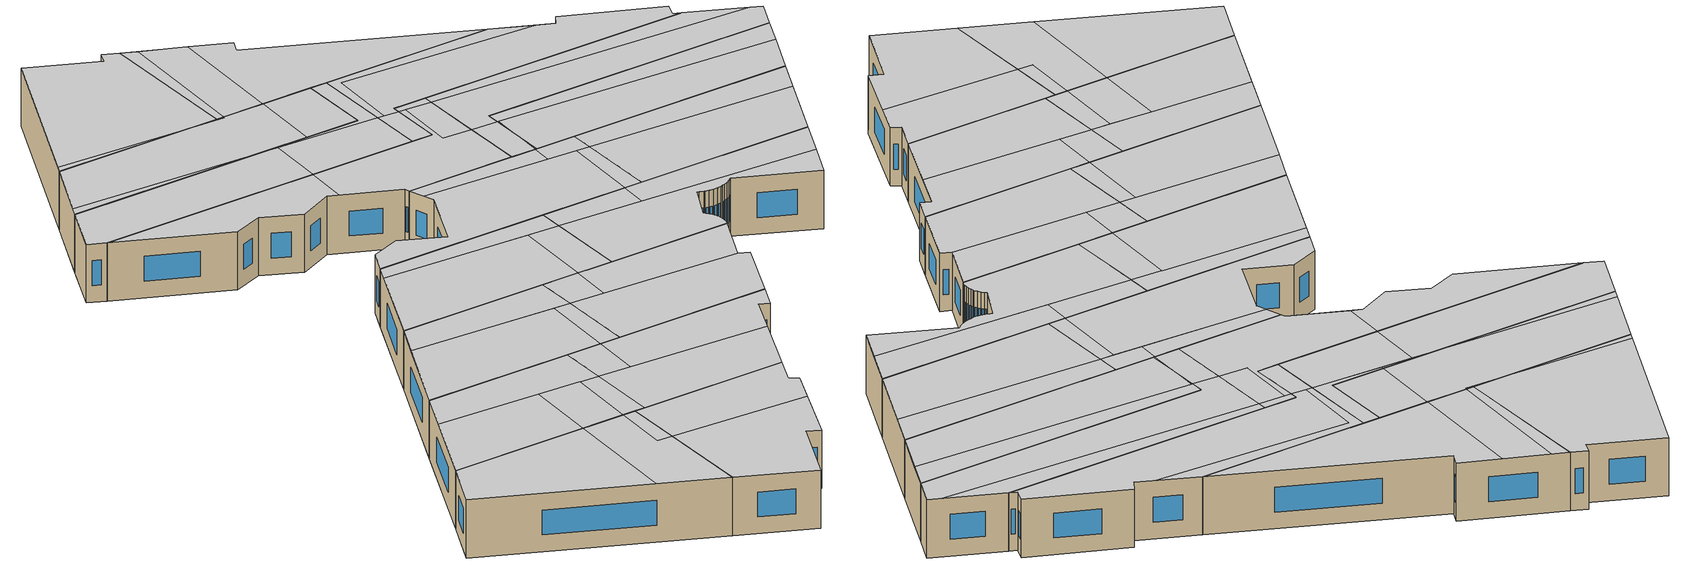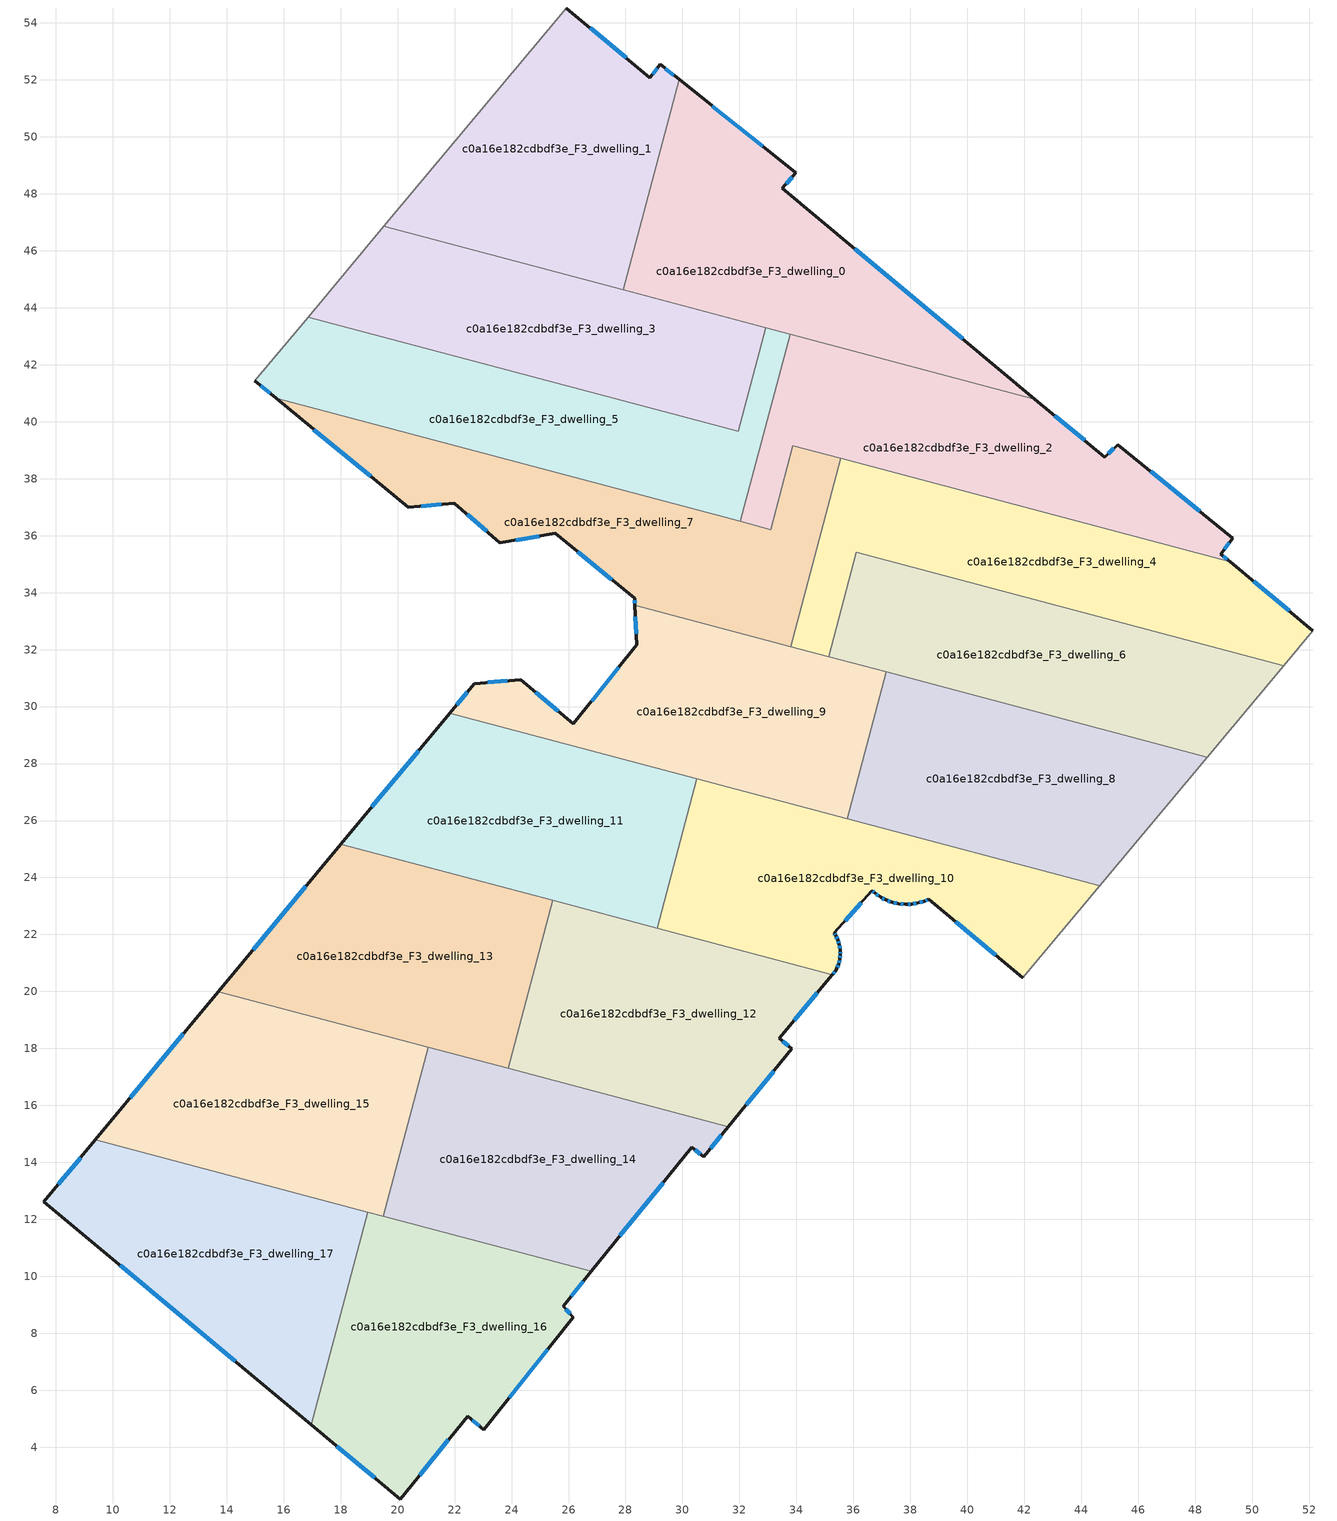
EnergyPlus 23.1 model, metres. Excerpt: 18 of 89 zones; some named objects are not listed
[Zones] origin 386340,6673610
c0a16e182cdbdf3e_F3_dwelling_0
 floor to c0a16e182cdbdf3e_F2_dwelling_0 (EU_floor_Construction): 33.98,48.74 33.51,48.2 42.38,40.8 27.92,44.63 29.88,52.02 z9
 wall outside (EU_wall_Construction): 42.38,40.8 33.51,48.2 33.98,48.74 29.88,52.02 z9:12
 wall to c0a16e182cdbdf3e_F3_dwelling_1 (EU_wall_Construction): 29.88,52.02 27.92,44.63 z9:12
 wall to c0a16e182cdbdf3e_F3_dwelling_2 (EU_wall_Construction): 33.78,43.08 42.38,40.8 z9:12
 wall to c0a16e182cdbdf3e_F3_dwelling_5 (EU_wall_Construction): 32.92,43.31 33.78,43.08 z9:12
 wall to c0a16e182cdbdf3e_F3_dwelling_3 (EU_wall_Construction): 27.92,44.63 32.92,43.31 z9:12
 window (EU_Window_Construction): 39.84,42.91 36.04,46.08 / 32.81,49.68 31.05,51.08 / 33.64,48.35 33.85,48.59 z9.86:11.14
 ceiling to c0a16e182cdbdf3e_F4_dwelling_0 (EU_floor_Construction): 42.38,40.8 33.51,48.2 33.98,48.74 32.33,50.07 30.38,43.98 z12
 ceiling to c0a16e182cdbdf3e_F4_dwelling_3 (EU_floor_Construction): 30.38,43.98 32.33,50.07 30.54,51.5 28.31,44.53 z12
 ceiling to c0a16e182cdbdf3e_F4_dwelling_1 (EU_floor_Construction): 28.31,44.53 30.54,51.5 29.88,52.02 27.92,44.63 z12
c0a16e182cdbdf3e_F3_dwelling_1
 floor to c0a16e182cdbdf3e_F2_dwelling_1 (EU_floor_Construction): 29.21,52.55 29.88,52.02 27.92,44.63 19.52,46.86 25.91,54.53 28.86,52.07 z9
 wall outside (EU_wall_Construction): 29.88,52.02 29.21,52.55 28.86,52.07 25.91,54.53 z9:12
 wall adiabatic (EU_wall_Construction): 25.91,54.53 19.52,46.86 z9:12
 wall to c0a16e182cdbdf3e_F3_dwelling_3 (EU_wall_Construction): 19.52,46.86 27.92,44.63 z9:12
 window (EU_Window_Construction): 28.02,52.77 26.76,53.82 / 29.11,52.41 28.96,52.21 / 29.69,52.17 29.4,52.4 z9.86:11.14
 ceiling to c0a16e182cdbdf3e_F4_dwelling_1 (EU_floor_Construction): 27.92,44.63 29.88,52.02 29.21,52.55 28.86,52.07 25.91,54.53 19.77,47.16 26.41,45.03 z12
 ceiling to c0a16e182cdbdf3e_F4_dwelling_3 (EU_floor_Construction): 26.41,45.03 19.77,47.16 19.52,46.86 z12
c0a16e182cdbdf3e_F3_dwelling_10
 floor to c0a16e182cdbdf3e_F2_dwelling_10 (EU_floor_Construction): 44.65,23.71 41.95,20.47 38.65,23.24 38.5,23.17 38.28,23.11 38.05,23.07 37.89,23.06 37.82,23.06 37.6,23.08 37.58,23.08 37.36,23.13 37.14,23.21 36.97,23.3 36.94,23.32 36.75,23.46 36.65,23.54 35.33,22.06 35.38,21.97 35.46,21.81 35.51,21.64 35.53,21.48 35.54,21.4 35.54,21.3 35.52,21.13 35.48,20.97 35.42,20.8 35.39,20.73 35.27,20.59 29.11,22.22 30.5,27.46 z9
 wall outside (EU_wall_Construction): 35.27,20.59 35.39,20.73 35.42,20.8 35.48,20.97 35.52,21.13 35.54,21.3 35.54,21.4 35.53,21.48 35.51,21.64 35.46,21.81 35.38,21.97 35.33,22.06 36.65,23.54 36.75,23.46 36.94,23.32 36.97,23.3 37.14,23.21 37.36,23.13 37.58,23.08 37.6,23.08 37.82,23.06 37.89,23.06 38.05,23.07 38.28,23.11 38.5,23.17 38.65,23.24 41.95,20.47 z9:12
 wall to c0a16e182cdbdf3e_F3_dwelling_11 (EU_wall_Construction): 30.5,27.46 29.11,22.22 z9:12
 wall adiabatic (EU_wall_Construction): 41.95,20.47 44.65,23.71 z9:12
 wall to c0a16e182cdbdf3e_F3_dwelling_12 (EU_wall_Construction): 29.11,22.22 35.27,20.59 z9:12
 wall to c0a16e182cdbdf3e_F3_dwelling_8 (EU_wall_Construction): 44.65,23.71 35.78,26.07 z9:12
 wall to c0a16e182cdbdf3e_F3_dwelling_9 (EU_wall_Construction): 35.78,26.07 30.5,27.46 z9:12
 window (EU_Window_Construction): 35.49,21.69 35.47,21.76 / 35.53,21.52 35.51,21.6 / 35.54,21.33 35.54,21.37 / 35.53,21.18 35.54,21.26 / 35.5,21.01 35.51,21.09 / 35.44,20.85 35.47,20.92 / 35.3,20.63 35.35,20.69 / 39.59,22.45 41.01,21.26 / 38.54,23.19 38.6,23.22 / 38.34,23.12 38.43,23.15 / 38.11,23.08 38.21,23.09 / 37.93,23.06 38,23.07 / 37.66,23.07 37.75,23.06 / 37.42,23.12 37.52,23.1 / 37.2,23.19 37.3,23.16 / 37.02,23.28 37.09,23.24 / 36.8,23.42 36.88,23.36 / 36.68,23.52 36.72,23.48 / 35.71,22.48 36.27,23.12 / 35.37,21.99 35.35,22.03 / 35.43,21.85 35.4,21.92 z9.86:11.14
 ceiling to c0a16e182cdbdf3e_F4_dwelling_10 (EU_floor_Construction): 41.95,20.47 43.26,22.05 30.18,26.24 29.11,22.22 35.27,20.59 35.39,20.73 35.42,20.8 35.48,20.97 35.52,21.13 35.53,21.21 35.54,21.3 35.54,21.4 35.53,21.48 35.51,21.64 35.46,21.81 35.38,21.97 35.33,22.06 36.65,23.54 36.75,23.46 36.94,23.32 37.14,23.21 37.36,23.13 37.58,23.08 37.6,23.08 37.82,23.06 37.89,23.06 38.05,23.07 38.28,23.11 38.5,23.17 38.65,23.24 z12
 ceiling to c0a16e182cdbdf3e_F4_dwelling_8 (EU_floor_Construction): 43.26,22.05 44.65,23.71 34.88,26.31 34.42,24.88 z12
 ceiling to c0a16e182cdbdf3e_F4_dwelling_9 (EU_floor_Construction): 34.42,24.88 34.88,26.31 30.5,27.46 30.18,26.24 z12
c0a16e182cdbdf3e_F3_dwelling_11
 floor to c0a16e182cdbdf3e_F2_dwelling_11 (EU_floor_Construction): 30.5,27.46 29.11,22.22 18.01,25.16 21.83,29.76 z9
 wall outside (EU_wall_Construction): 21.83,29.76 18.01,25.16 z9:12
 wall to c0a16e182cdbdf3e_F3_dwelling_9 (EU_wall_Construction): 30.5,27.46 21.83,29.76 z9:12
 wall to c0a16e182cdbdf3e_F3_dwelling_13 (EU_wall_Construction): 18.01,25.16 25.44,23.19 z9:12
 wall to c0a16e182cdbdf3e_F3_dwelling_12 (EU_wall_Construction): 25.44,23.19 29.11,22.22 z9:12
 window (EU_Window_Construction): 20.74,28.45 19.1,26.48 z9.86:11.14
 ceiling to c0a16e182cdbdf3e_F4_dwelling_11 (EU_floor_Construction): 27.3,22.7 28.6,26.74 21.27,29.09 18.01,25.16 z12
 ceiling to c0a16e182cdbdf3e_F4_dwelling_9 (EU_floor_Construction): 30.18,26.24 30.5,27.46 21.83,29.76 21.27,29.09 z12
 ceiling to c0a16e182cdbdf3e_F4_dwelling_10 (EU_floor_Construction): 29.11,22.22 30.18,26.24 28.6,26.74 27.3,22.7 z12
c0a16e182cdbdf3e_F3_dwelling_12
 floor to c0a16e182cdbdf3e_F2_dwelling_12 (EU_floor_Construction): 35.27,20.59 33.4,18.36 33.84,17.99 31.61,15.25 23.88,17.3 25.44,23.19 z9
 wall outside (EU_wall_Construction): 31.61,15.25 33.84,17.99 33.4,18.36 35.27,20.59 z9:12
 wall to c0a16e182cdbdf3e_F3_dwelling_13 (EU_wall_Construction): 25.44,23.19 23.88,17.3 z9:12
 wall to c0a16e182cdbdf3e_F3_dwelling_14 (EU_wall_Construction): 23.88,17.3 31.61,15.25 z9:12
 window (EU_Window_Construction): 33.71,18.09 33.52,18.25 / 32.25,16.03 33.2,17.2 / 33.93,18.99 34.73,19.95 z9.86:11.14
 ceiling to c0a16e182cdbdf3e_F4_dwelling_12 (EU_floor_Construction): 31.61,15.25 33.84,17.99 33.4,18.35 24.88,21.08 23.88,17.3 z12
 ceiling to c0a16e182cdbdf3e_F4_dwelling_10 (EU_floor_Construction): 33.4,18.36 35.27,20.59 27.3,22.7 26.61,20.53 z12
 ceiling to c0a16e182cdbdf3e_F4_dwelling_11 (EU_floor_Construction): 26.61,20.53 27.3,22.7 25.44,23.19 24.88,21.08 z12
c0a16e182cdbdf3e_F3_dwelling_13
 floor to c0a16e182cdbdf3e_F2_dwelling_13 (EU_floor_Construction): 25.44,23.19 23.88,17.3 13.71,19.99 18.01,25.16 z9
 wall outside (EU_wall_Construction): 18.01,25.16 13.71,19.99 z9:12
 wall to c0a16e182cdbdf3e_F3_dwelling_15 (EU_wall_Construction): 13.71,19.99 21.07,18.04 z9:12
 wall to c0a16e182cdbdf3e_F3_dwelling_14 (EU_wall_Construction): 21.07,18.04 23.88,17.3 z9:12
 window (EU_Window_Construction): 16.78,23.69 14.94,21.47 z9.86:11.14
 ceiling to c0a16e182cdbdf3e_F4_dwelling_11 (EU_floor_Construction): 24.88,21.08 25.44,23.19 18.01,25.16 16.77,23.68 z12
 ceiling to c0a16e182cdbdf3e_F4_dwelling_12 (EU_floor_Construction): 23.88,17.3 24.88,21.08 24.05,21.35 22.85,17.57 z12
 ceiling adiabatic (EU_roof_Construction): 22.85,17.57 24.05,21.35 16.77,23.68 13.71,19.99 z12
c0a16e182cdbdf3e_F3_dwelling_14
 floor to c0a16e182cdbdf3e_F2_dwelling_14 (EU_floor_Construction): 31.61,15.25 30.75,14.19 30.33,14.54 26.8,10.17 19.49,12.1 21.07,18.04 z9
 wall outside (EU_wall_Construction): 26.8,10.17 30.33,14.54 30.75,14.19 31.61,15.25 z9:12
 wall to c0a16e182cdbdf3e_F3_dwelling_15 (EU_wall_Construction): 21.07,18.04 19.49,12.1 z9:12
 wall to c0a16e182cdbdf3e_F3_dwelling_16 (EU_wall_Construction): 19.49,12.1 26.8,10.17 z9:12
 window (EU_Window_Construction): 30.45,14.44 30.63,14.29 / 27.81,11.42 29.32,13.29 / 31,14.49 31.36,14.95 z9.86:11.14
 ceiling to c0a16e182cdbdf3e_F4_dwelling_14 (EU_floor_Construction): 26.8,10.17 28.99,12.88 20.43,15.62 19.49,12.1 z12
 ceiling to c0a16e182cdbdf3e_F4_dwelling_12 (EU_floor_Construction): 30.75,14.19 31.61,15.25 22.85,17.57 22.06,15.1 28.99,12.88 30.33,14.54 z12
 ceiling to c0a16e182cdbdf3e_F4_dwelling_13 (EU_floor_Construction): 22.06,15.1 22.85,17.57 21.07,18.04 20.43,15.62 z12
c0a16e182cdbdf3e_F3_dwelling_15
 floor to c0a16e182cdbdf3e_F2_dwelling_15 (EU_floor_Construction): 21.07,18.04 19.49,12.1 9.38,14.79 13.71,19.99 z9
 wall outside (EU_wall_Construction): 13.71,19.99 9.38,14.79 z9:12
 wall to c0a16e182cdbdf3e_F3_dwelling_17 (EU_wall_Construction): 9.38,14.79 18.96,12.25 z9:12
 wall to c0a16e182cdbdf3e_F3_dwelling_16 (EU_wall_Construction): 18.96,12.25 19.5,12.1 z9:12
 window (EU_Window_Construction): 12.47,18.51 10.62,16.27 z9.86:11.14
 ceiling to c0a16e182cdbdf3e_F4_dwelling_16 (EU_floor_Construction): 16.18,12.98 17.34,16.61 12.25,18.24 9.38,14.79 z12
 ceiling to c0a16e182cdbdf3e_F4_dwelling_15 (EU_floor_Construction): 18.32,12.42 19.45,15.94 17.34,16.61 16.18,12.98 z12
 ceiling to c0a16e182cdbdf3e_F4_dwelling_13 (EU_floor_Construction): 20.43,15.62 21.07,18.04 13.71,19.99 12.25,18.24 z12
 ceiling to c0a16e182cdbdf3e_F4_dwelling_14 (EU_floor_Construction): 19.49,12.1 20.43,15.62 19.45,15.94 18.32,12.42 z12
c0a16e182cdbdf3e_F3_dwelling_16
 floor to c0a16e182cdbdf3e_F2_dwelling_16 (EU_floor_Construction): 26.8,10.17 25.81,8.95 26.16,8.57 23.02,4.61 22.46,5.08 20.09,2.18 16.98,4.78 18.96,12.25 z9
 wall outside (EU_wall_Construction): 16.98,4.78 20.09,2.18 22.46,5.08 23.02,4.61 26.16,8.57 25.81,8.95 26.8,10.17 z9:12
 wall to c0a16e182cdbdf3e_F3_dwelling_17 (EU_wall_Construction): 18.96,12.25 16.98,4.78 z9:12
 window (EU_Window_Construction): 22.62,4.95 22.86,4.75 / 20.77,3.01 21.78,4.25 / 17.87,4.04 19.2,2.92 / 26.09,9.3 26.51,9.82 / 26.06,8.68 25.91,8.84 / 23.92,5.74 25.27,7.44 z9.86:11.14
 ceiling to c0a16e182cdbdf3e_F4_dwelling_15 (EU_floor_Construction): 23.02,4.61 25.07,7.19 18.2,9.39 16.98,4.78 20.09,2.18 22.46,5.08 z12
 ceiling to c0a16e182cdbdf3e_F4_dwelling_14 (EU_floor_Construction): 26.16,8.57 25.81,8.95 26.8,10.17 18.96,12.25 18.2,9.39 25.07,7.19 z12
c0a16e182cdbdf3e_F3_dwelling_17
 floor to c0a16e182cdbdf3e_F2_dwelling_17 (EU_floor_Construction): 18.96,12.25 16.98,4.78 7.58,12.62 9.38,14.79 z9
 wall outside (EU_wall_Construction): 9.38,14.79 7.58,12.62 16.98,4.78 z9:12
 window (EU_Window_Construction): 8.87,14.17 8.09,13.24 / 10.26,10.38 14.29,7.02 z9.86:11.14
 ceiling to c0a16e182cdbdf3e_F4_dwelling_16 (EU_floor_Construction): 14.28,7.03 16.18,12.98 9.38,14.79 7.58,12.62 z12
 ceiling to c0a16e182cdbdf3e_F4_dwelling_15 (EU_floor_Construction): 16.98,4.78 18.2,9.39 17.43,9.64 18.32,12.42 16.18,12.98 14.28,7.03 z12
 ceiling to c0a16e182cdbdf3e_F4_dwelling_14 (EU_floor_Construction): 18.2,9.39 18.96,12.25 18.32,12.42 17.43,9.64 z12
c0a16e182cdbdf3e_F3_dwelling_2
 floor to c0a16e182cdbdf3e_F2_dwelling_2 (EU_floor_Construction): 45.28,39.19 49.33,35.91 48.9,35.36 49.22,35.09 33.87,39.16 33.09,36.22 32.03,36.5 33.78,43.08 42.38,40.8 44.82,38.76 z9
 wall outside (EU_wall_Construction): 49.22,35.09 48.9,35.36 49.33,35.91 45.28,39.19 44.82,38.76 42.38,40.8 z9:12
 wall to c0a16e182cdbdf3e_F3_dwelling_7 (EU_wall_Construction): 32.03,36.5 33.09,36.22 33.87,39.16 35.55,38.71 z9:12
 wall to c0a16e182cdbdf3e_F3_dwelling_5 (EU_wall_Construction): 33.78,43.08 32.03,36.5 z9:12
 wall to c0a16e182cdbdf3e_F3_dwelling_4 (EU_wall_Construction): 35.55,38.71 49.22,35.09 z9:12
 window (EU_Window_Construction): 45.15,39.07 44.95,38.88 / 48.17,36.85 46.43,38.25 / 49.02,35.52 49.2,35.75 / 49.13,35.16 48.99,35.28 / 44.12,39.34 43.07,40.22 z9.86:11.14
 ceiling to c0a16e182cdbdf3e_F4_dwelling_2 (EU_floor_Construction): 49.22,35.09 48.9,35.36 49.33,35.91 45.28,39.19 44.82,38.76 44.08,39.38 34.19,42.54 33.06,39.02 33.78,38.79 33.87,39.16 z12
 ceiling to c0a16e182cdbdf3e_F4_dwelling_0 (EU_floor_Construction): 44.08,39.38 42.38,40.8 33.78,43.08 32.73,39.13 33.06,39.02 34.19,42.54 z12
 ceiling to c0a16e182cdbdf3e_F4_dwelling_6 (EU_floor_Construction): 33.09,36.22 33.78,38.79 33.06,39.02 32.73,39.13 32.03,36.5 z12
c0a16e182cdbdf3e_F3_dwelling_3
 floor to c0a16e182cdbdf3e_F2_dwelling_3 (EU_floor_Construction): 32.92,43.31 31.96,39.67 16.85,43.67 19.52,46.86 z9
 wall to c0a16e182cdbdf3e_F3_dwelling_5 (EU_wall_Construction): 16.85,43.67 31.96,39.67 32.92,43.31 z9:12
 wall adiabatic (EU_wall_Construction): 19.52,46.86 16.85,43.67 z9:12
 ceiling to c0a16e182cdbdf3e_F4_dwelling_3 (EU_floor_Construction): 29.23,40.39 30.38,43.98 28.31,44.53 28.28,44.43 26.41,45.03 19.52,46.86 17.21,44.09 26.59,41.09 z12
 ceiling to c0a16e182cdbdf3e_F4_dwelling_0 (EU_floor_Construction): 31.96,39.67 32.92,43.31 30.38,43.98 29.23,40.39 z12
 ceiling to c0a16e182cdbdf3e_F4_dwelling_1 (EU_floor_Construction): 28.28,44.43 28.31,44.53 26.41,45.03 z12
 ceiling to c0a16e182cdbdf3e_F4_dwelling_7 (EU_floor_Construction): 26.59,41.09 17.21,44.09 16.85,43.67 z12
c0a16e182cdbdf3e_F3_dwelling_4
 floor to c0a16e182cdbdf3e_F2_dwelling_4 (EU_floor_Construction): 49.22,35.09 52.13,32.67 51.1,31.44 36.11,35.42 35.14,31.75 33.8,32.11 35.55,38.71 z9
 wall outside (EU_wall_Construction): 52.13,32.67 49.22,35.09 z9:12
 wall adiabatic (EU_wall_Construction): 51.1,31.44 52.13,32.67 z9:12
 wall to c0a16e182cdbdf3e_F3_dwelling_6 (EU_wall_Construction): 35.14,31.75 36.11,35.42 51.1,31.44 z9:12
 wall to c0a16e182cdbdf3e_F3_dwelling_7 (EU_wall_Construction): 35.55,38.71 33.8,32.11 z9:12
 wall to c0a16e182cdbdf3e_F3_dwelling_9 (EU_wall_Construction): 33.8,32.11 35.14,31.75 z9:12
 window (EU_Window_Construction): 51.3,33.36 50.05,34.4 z9.86:11.14
 ceiling to c0a16e182cdbdf3e_F4_dwelling_4 (EU_floor_Construction): 51.1,31.44 52.13,32.67 51.64,33.07 35.43,38.26 34.61,35.17 35.93,34.75 36.11,35.42 z12
 ceiling to c0a16e182cdbdf3e_F4_dwelling_2 (EU_floor_Construction): 51.64,33.07 49.22,35.09 35.55,38.71 35.43,38.26 z12
 ceiling to c0a16e182cdbdf3e_F4_dwelling_6 (EU_floor_Construction): 35.06,31.77 35.52,33.18 35.93,34.75 34.61,35.17 33.8,32.11 z12
 ceiling to c0a16e182cdbdf3e_F4_dwelling_5 (EU_floor_Construction): 35.14,31.75 35.51,33.18 35.06,31.77 z12
c0a16e182cdbdf3e_F3_dwelling_5
 floor to c0a16e182cdbdf3e_F2_dwelling_5 (EU_floor_Construction): 33.78,43.08 32.03,36.5 15.74,40.82 14.99,41.44 16.85,43.67 31.96,39.67 32.92,43.31 z9
 wall outside (EU_wall_Construction): 14.99,41.44 15.74,40.82 z9:12
 wall adiabatic (EU_wall_Construction): 16.85,43.67 14.99,41.44 z9:12
 wall to c0a16e182cdbdf3e_F3_dwelling_7 (EU_wall_Construction): 15.74,40.82 32.03,36.5 z9:12
 window (EU_Window_Construction): 15.2,41.26 15.52,41 z9.86:11.14
 ceiling to c0a16e182cdbdf3e_F4_dwelling_7 (EU_floor_Construction): 26.71,37.91 27.62,40.76 26.6,41.09 16.85,43.67 15,41.45 14.99,41.44 15.74,40.82 z12
 ceiling to c0a16e182cdbdf3e_F4_dwelling_6 (EU_floor_Construction): 32.03,36.5 32.73,39.13 27.62,40.76 26.71,37.91 z12
 ceiling to c0a16e182cdbdf3e_F4_dwelling_3 (EU_floor_Construction): 29.19,40.26 29.23,40.39 26.6,41.09 z12
 ceiling to c0a16e182cdbdf3e_F4_dwelling_0 (EU_floor_Construction): 32.73,39.13 33.78,43.08 32.92,43.31 31.96,39.67 29.23,40.39 29.19,40.26 z12
c0a16e182cdbdf3e_F3_dwelling_6
 floor to c0a16e182cdbdf3e_F2_dwelling_6 (EU_floor_Construction): 51.1,31.44 48.42,28.23 35.14,31.75 36.11,35.42 z9
 wall adiabatic (EU_wall_Construction): 48.42,28.23 51.1,31.44 z9:12
 wall to c0a16e182cdbdf3e_F3_dwelling_8 (EU_wall_Construction): 37.15,31.22 48.42,28.23 z9:12
 wall to c0a16e182cdbdf3e_F3_dwelling_9 (EU_wall_Construction): 35.14,31.75 37.15,31.22 z9:12
 ceiling to c0a16e182cdbdf3e_F4_dwelling_5 (EU_floor_Construction): 48.42,28.23 50.08,30.22 36.01,34.72 35.51,33.18 35.14,31.75 z12
 ceiling to c0a16e182cdbdf3e_F4_dwelling_4 (EU_floor_Construction): 50.08,30.22 51.1,31.44 36.11,35.42 35.93,34.75 36.01,34.72 z12
 ceiling to c0a16e182cdbdf3e_F4_dwelling_6 (EU_floor_Construction): 35.52,33.18 36.01,34.72 35.93,34.75 z12
c0a16e182cdbdf3e_F3_dwelling_7
 floor to c0a16e182cdbdf3e_F2_dwelling_7 (EU_floor_Construction): 35.55,38.71 33.8,32.11 28.33,33.55 28.32,33.79 25.53,36.08 23.59,35.75 21.98,37.15 20.38,36.99 15.74,40.82 33.09,36.22 33.87,39.16 z9
 wall outside (EU_wall_Construction): 15.74,40.82 20.38,36.99 21.98,37.15 23.59,35.75 25.53,36.08 28.32,33.79 28.33,33.55 z9:12
 wall to c0a16e182cdbdf3e_F3_dwelling_9 (EU_wall_Construction): 28.33,33.55 33.8,32.11 z9:12
 window (EU_Window_Construction): 24.15,35.84 24.98,35.99 / 22.44,36.75 23.13,36.15 / 20.84,37.04 21.52,37.1 / 17.06,39.73 19.05,38.09 / 28.32,33.73 28.33,33.62 / 26.33,35.43 27.52,34.45 z9.86:11.14
 ceiling to c0a16e182cdbdf3e_F4_dwelling_6 (EU_floor_Construction): 33.8,32.11 34.61,35.17 33.15,35.64 34.12,38.68 33.78,38.79 33.09,36.22 26.71,37.91 26,35.7 28.32,33.79 28.33,33.55 z12
 ceiling to c0a16e182cdbdf3e_F4_dwelling_7 (EU_floor_Construction): 26,35.7 26.71,37.91 15.74,40.82 20.38,36.99 21.98,37.15 23.59,35.75 25.53,36.08 z12
 ceiling to c0a16e182cdbdf3e_F4_dwelling_4 (EU_floor_Construction): 34.61,35.17 35.43,38.26 34.12,38.68 33.15,35.64 z12
 ceiling to c0a16e182cdbdf3e_F4_dwelling_2 (EU_floor_Construction): 35.43,38.26 35.55,38.71 33.87,39.16 33.78,38.79 z12
c0a16e182cdbdf3e_F3_dwelling_8
 floor to c0a16e182cdbdf3e_F2_dwelling_8 (EU_floor_Construction): 48.42,28.23 44.65,23.71 35.78,26.07 37.15,31.22 z9
 wall to c0a16e182cdbdf3e_F3_dwelling_9 (EU_wall_Construction): 37.15,31.22 35.78,26.07 z9:12
 wall adiabatic (EU_wall_Construction): 44.65,23.71 48.42,28.23 z9:12
 ceiling to c0a16e182cdbdf3e_F4_dwelling_8 (EU_floor_Construction): 44.65,23.71 47.16,26.72 36.83,30.02 35.78,26.07 z12
 ceiling to c0a16e182cdbdf3e_F4_dwelling_5 (EU_floor_Construction): 47.16,26.72 48.42,28.23 37.15,31.22 36.83,30.02 z12
c0a16e182cdbdf3e_F3_dwelling_9
 floor to c0a16e182cdbdf3e_F2_dwelling_9 (EU_floor_Construction): 37.15,31.22 35.78,26.07 21.83,29.76 22.7,30.81 24.32,30.95 26.17,29.4 28.4,32.17 28.33,33.55 z9
 wall outside (EU_wall_Construction): 28.33,33.55 28.4,32.17 26.17,29.4 24.32,30.95 22.7,30.81 21.83,29.76 z9:12
 window (EU_Window_Construction): 28.35,33.16 28.38,32.56 / 22.45,30.51 22.08,30.06 / 23.85,30.91 23.16,30.85 / 25.64,29.84 24.85,30.5 / 27.76,31.38 26.81,30.19 z9.86:11.14
 ceiling to c0a16e182cdbdf3e_F4_dwelling_9 (EU_floor_Construction): 34.88,26.31 36.14,30.25 28.37,32.73 28.4,32.17 26.17,29.4 24.32,30.95 22.7,30.81 21.83,29.76 z12
 ceiling to c0a16e182cdbdf3e_F4_dwelling_8 (EU_floor_Construction): 35.78,26.07 36.83,30.02 36.14,30.25 34.88,26.31 z12
 ceiling to c0a16e182cdbdf3e_F4_dwelling_5 (EU_floor_Construction): 36.83,30.02 37.15,31.22 35.06,31.77 34.72,30.7 z12
 ceiling adiabatic (EU_roof_Construction): 34.72,30.7 35.06,31.77 28.33,33.55 28.4,32.17 28.37,32.73 z12
[Building]
EU S2 Campaign: North Axis=0; Terrain=City; Solar Distribution=FullExterior
[Site:Location]
Helsinki-Vantaa.AP: Latitude=60.317; Longitude=24.963; Time Zone=2; Elevation=54.6
[SizingPeriod:WeatherFileDays]
AnnualSizingPeriod: Begin Month=1; Begin Day of Month=1; End Month=12; End Day of Month=31; Day of Week for Start Day=Monday; Use Weather File Daylight Saving Period=No; Use Weather File Rain and Snow Indicators=No
[MATERIAL]
EU_InternalMass_Material: Roughness=MediumRough; Thickness=0.1; Conductivity=1; Density=1800; Specific Heat=900; Thermal Absorptance=0.9; Solar Absorptance=0.7; Visible Absorptance=0.7
[MATERIAL:NOMASS] Roughness=MediumRough; Thermal Absorptance=0.9; Solar Absorptance=0.7; Visible Absorptance=0.7
Name | Thermal Resistance
EU_wall_NoMass | 1.10183
EU_roof_NoMass; EU_floor_NoMass | 1.70606
[WINDOWMATERIAL:SIMPLEGLAZINGSYSTEM]
EU_Window_SimpleGlazing: UFactor=3.11035; Solar Heat Gain Coefficient=0.8; Visible Transmittance=0.8
[CONSTRUCTION]
EU_wall_Construction: EU_wall_NoMass
EU_roof_Construction: EU_roof_NoMass
EU_floor_Construction: EU_floor_NoMass
EU_Window_Construction: EU_Window_SimpleGlazing
EU_InternalMass_Construction: EU_InternalMass_Material
[ZONE] Type=1; Multiplier=1; Ceiling Height=autocalculate; Floor Area=autocalculate; Part of Total Floor Area=Yes
Name | Volume
c0a16e182cdbdf3e_F3_dwelling_0 | 166.562
c0a16e182cdbdf3e_F3_dwelling_1 | 166.55
c0a16e182cdbdf3e_F3_dwelling_10; c0a16e182cdbdf3e_F3_dwelling_13; c0a16e182cdbdf3e_F3_dwelling_5 | 166.548
c0a16e182cdbdf3e_F3_dwelling_11; c0a16e182cdbdf3e_F3_dwelling_17 | 166.558
c0a16e182cdbdf3e_F3_dwelling_12 | 166.542
c0a16e182cdbdf3e_F3_dwelling_14 | 166.56
c0a16e182cdbdf3e_F3_dwelling_15 | 166.57
c0a16e182cdbdf3e_F3_dwelling_16 | 166.552
c0a16e182cdbdf3e_F3_dwelling_2 | 166.564
c0a16e182cdbdf3e_F3_dwelling_3 | 166.549
c0a16e182cdbdf3e_F3_dwelling_4; c0a16e182cdbdf3e_F3_dwelling_6 | 166.534
c0a16e182cdbdf3e_F3_dwelling_7 | 166.573
c0a16e182cdbdf3e_F3_dwelling_8 | 166.567
c0a16e182cdbdf3e_F3_dwelling_9 | 166.571
[INTERNALMASS] Construction=EU_InternalMass_Construction
Name | Zone or ZoneList | Surface Area
c0a16e182cdbdf3e_F3_dwelling_0_EU_InternalMass | c0a16e182cdbdf3e_F3_dwelling_0 | 55.5219
c0a16e182cdbdf3e_F3_dwelling_1_EU_InternalMass | c0a16e182cdbdf3e_F3_dwelling_1 | 55.516
c0a16e182cdbdf3e_F3_dwelling_2_EU_InternalMass | c0a16e182cdbdf3e_F3_dwelling_2 | 55.5218
c0a16e182cdbdf3e_F3_dwelling_3_EU_InternalMass | c0a16e182cdbdf3e_F3_dwelling_3 | 55.5168
c0a16e182cdbdf3e_F3_dwelling_4_EU_InternalMass | c0a16e182cdbdf3e_F3_dwelling_4 | 55.5119
c0a16e182cdbdf3e_F3_dwelling_5_EU_InternalMass | c0a16e182cdbdf3e_F3_dwelling_5 | 55.5164
c0a16e182cdbdf3e_F3_dwelling_6_EU_InternalMass | c0a16e182cdbdf3e_F3_dwelling_6 | 55.5115
c0a16e182cdbdf3e_F3_dwelling_7_EU_InternalMass | c0a16e182cdbdf3e_F3_dwelling_7 | 55.522
c0a16e182cdbdf3e_F3_dwelling_8_EU_InternalMass | c0a16e182cdbdf3e_F3_dwelling_8 | 55.5225
c0a16e182cdbdf3e_F3_dwelling_9_EU_InternalMass | c0a16e182cdbdf3e_F3_dwelling_9 | 55.5237
c0a16e182cdbdf3e_F3_dwelling_10_EU_InternalMass | c0a16e182cdbdf3e_F3_dwelling_10 | 55.5167
c0a16e182cdbdf3e_F3_dwelling_11_EU_InternalMass | c0a16e182cdbdf3e_F3_dwelling_11 | 55.518
c0a16e182cdbdf3e_F3_dwelling_12_EU_InternalMass | c0a16e182cdbdf3e_F3_dwelling_12 | 55.5139
c0a16e182cdbdf3e_F3_dwelling_13_EU_InternalMass | c0a16e182cdbdf3e_F3_dwelling_13 | 55.5158
c0a16e182cdbdf3e_F3_dwelling_14_EU_InternalMass | c0a16e182cdbdf3e_F3_dwelling_14 | 55.5206
c0a16e182cdbdf3e_F3_dwelling_15_EU_InternalMass | c0a16e182cdbdf3e_F3_dwelling_15 | 55.5231
c0a16e182cdbdf3e_F3_dwelling_16_EU_InternalMass | c0a16e182cdbdf3e_F3_dwelling_16 | 55.5162
c0a16e182cdbdf3e_F3_dwelling_17_EU_InternalMass | c0a16e182cdbdf3e_F3_dwelling_17 | 55.5173
[OTHEREQUIPMENT] Fuel Type=Electricity; Design Level Calculation Method=Watts/Area; Power per Zone Floor Area=1; Fraction Latent=0; Fraction Radiant=0; Fraction Lost=0; Carbon Dioxide Generation Rate=0; EndUse Subcategory=EU_Step8_InternalGains
Name | Zone or ZoneList or Space or SpaceList | Schedule
EU_Step8_InternalGain_c0a16e182cdbdf3e_F3_dwelling_0_f000 | c0a16e182cdbdf3e_F3_dwelling_0 | EU_Step8_GainSchedule_c0a16e182cdbdf3e_F3_dwelling_0_f000
EU_Step8_InternalGain_c0a16e182cdbdf3e_F3_dwelling_1_f000 | c0a16e182cdbdf3e_F3_dwelling_1 | EU_Step8_GainSchedule_c0a16e182cdbdf3e_F3_dwelling_1_f000
EU_Step8_InternalGain_c0a16e182cdbdf3e_F3_dwelling_2_f000 | c0a16e182cdbdf3e_F3_dwelling_2 | EU_Step8_GainSchedule_c0a16e182cdbdf3e_F3_dwelling_2_f000
EU_Step8_InternalGain_c0a16e182cdbdf3e_F3_dwelling_3_f000 | c0a16e182cdbdf3e_F3_dwelling_3 | EU_Step8_GainSchedule_c0a16e182cdbdf3e_F3_dwelling_3_f000
EU_Step8_InternalGain_c0a16e182cdbdf3e_F3_dwelling_4_f000 | c0a16e182cdbdf3e_F3_dwelling_4 | EU_Step8_GainSchedule_c0a16e182cdbdf3e_F3_dwelling_4_f000
EU_Step8_InternalGain_c0a16e182cdbdf3e_F3_dwelling_5_f000 | c0a16e182cdbdf3e_F3_dwelling_5 | EU_Step8_GainSchedule_c0a16e182cdbdf3e_F3_dwelling_5_f000
EU_Step8_InternalGain_c0a16e182cdbdf3e_F3_dwelling_6_f000 | c0a16e182cdbdf3e_F3_dwelling_6 | EU_Step8_GainSchedule_c0a16e182cdbdf3e_F3_dwelling_6_f000
EU_Step8_InternalGain_c0a16e182cdbdf3e_F3_dwelling_7_f000 | c0a16e182cdbdf3e_F3_dwelling_7 | EU_Step8_GainSchedule_c0a16e182cdbdf3e_F3_dwelling_7_f000
EU_Step8_InternalGain_c0a16e182cdbdf3e_F3_dwelling_8_f000 | c0a16e182cdbdf3e_F3_dwelling_8 | EU_Step8_GainSchedule_c0a16e182cdbdf3e_F3_dwelling_8_f000
EU_Step8_InternalGain_c0a16e182cdbdf3e_F3_dwelling_9_f000 | c0a16e182cdbdf3e_F3_dwelling_9 | EU_Step8_GainSchedule_c0a16e182cdbdf3e_F3_dwelling_9_f000
EU_Step8_InternalGain_c0a16e182cdbdf3e_F3_dwelling_10_f000 | c0a16e182cdbdf3e_F3_dwelling_10 | EU_Step8_GainSchedule_c0a16e182cdbdf3e_F3_dwelling_10_f000
EU_Step8_InternalGain_c0a16e182cdbdf3e_F3_dwelling_11_f000 | c0a16e182cdbdf3e_F3_dwelling_11 | EU_Step8_GainSchedule_c0a16e182cdbdf3e_F3_dwelling_11_f000
EU_Step8_InternalGain_c0a16e182cdbdf3e_F3_dwelling_12_f000 | c0a16e182cdbdf3e_F3_dwelling_12 | EU_Step8_GainSchedule_c0a16e182cdbdf3e_F3_dwelling_12_f000
EU_Step8_InternalGain_c0a16e182cdbdf3e_F3_dwelling_13_f000 | c0a16e182cdbdf3e_F3_dwelling_13 | EU_Step8_GainSchedule_c0a16e182cdbdf3e_F3_dwelling_13_f000
EU_Step8_InternalGain_c0a16e182cdbdf3e_F3_dwelling_14_f000 | c0a16e182cdbdf3e_F3_dwelling_14 | EU_Step8_GainSchedule_c0a16e182cdbdf3e_F3_dwelling_14_f000
EU_Step8_InternalGain_c0a16e182cdbdf3e_F3_dwelling_15_f000 | c0a16e182cdbdf3e_F3_dwelling_15 | EU_Step8_GainSchedule_c0a16e182cdbdf3e_F3_dwelling_15_f000
EU_Step8_InternalGain_c0a16e182cdbdf3e_F3_dwelling_16_f000 | c0a16e182cdbdf3e_F3_dwelling_16 | EU_Step8_GainSchedule_c0a16e182cdbdf3e_F3_dwelling_16_f000
EU_Step8_InternalGain_c0a16e182cdbdf3e_F3_dwelling_17_f000 | c0a16e182cdbdf3e_F3_dwelling_17 | EU_Step8_GainSchedule_c0a16e182cdbdf3e_F3_dwelling_17_f000
[ZONEVENTILATION:DESIGNFLOWRATE] Schedule=EU_AlwaysOn; Design Flow Rate Calculation Method=AirChanges/Hour; Air Changes per Hour=0.756316; Ventilation Type=Natural; Fan Pressure Rise=0; Fan Total Efficiency=1; Constant Term Coefficient=1; Temperature Term Coefficient=0; Velocity Term Coefficient=0; Velocity Squared Term Coefficient=0; Minimum Indoor Temperature=-100; Maximum Indoor Temperature=100; Delta Temperature=-100; Minimum Outdoor Temperature=-100; Maximum Outdoor Temperature=100; Maximum Wind Speed=40
Name | Zone or ZoneList or Space or SpaceList
EU_ConstantAir_c0a16e182cdbdf3e_F3_dwelling_0 | c0a16e182cdbdf3e_F3_dwelling_0
EU_ConstantAir_c0a16e182cdbdf3e_F3_dwelling_1 | c0a16e182cdbdf3e_F3_dwelling_1
EU_ConstantAir_c0a16e182cdbdf3e_F3_dwelling_2 | c0a16e182cdbdf3e_F3_dwelling_2
EU_ConstantAir_c0a16e182cdbdf3e_F3_dwelling_3 | c0a16e182cdbdf3e_F3_dwelling_3
EU_ConstantAir_c0a16e182cdbdf3e_F3_dwelling_4 | c0a16e182cdbdf3e_F3_dwelling_4
EU_ConstantAir_c0a16e182cdbdf3e_F3_dwelling_5 | c0a16e182cdbdf3e_F3_dwelling_5
EU_ConstantAir_c0a16e182cdbdf3e_F3_dwelling_6 | c0a16e182cdbdf3e_F3_dwelling_6
EU_ConstantAir_c0a16e182cdbdf3e_F3_dwelling_7 | c0a16e182cdbdf3e_F3_dwelling_7
EU_ConstantAir_c0a16e182cdbdf3e_F3_dwelling_8 | c0a16e182cdbdf3e_F3_dwelling_8
EU_ConstantAir_c0a16e182cdbdf3e_F3_dwelling_9 | c0a16e182cdbdf3e_F3_dwelling_9
EU_ConstantAir_c0a16e182cdbdf3e_F3_dwelling_10 | c0a16e182cdbdf3e_F3_dwelling_10
EU_ConstantAir_c0a16e182cdbdf3e_F3_dwelling_11 | c0a16e182cdbdf3e_F3_dwelling_11
EU_ConstantAir_c0a16e182cdbdf3e_F3_dwelling_12 | c0a16e182cdbdf3e_F3_dwelling_12
EU_ConstantAir_c0a16e182cdbdf3e_F3_dwelling_13 | c0a16e182cdbdf3e_F3_dwelling_13
EU_ConstantAir_c0a16e182cdbdf3e_F3_dwelling_14 | c0a16e182cdbdf3e_F3_dwelling_14
EU_ConstantAir_c0a16e182cdbdf3e_F3_dwelling_15 | c0a16e182cdbdf3e_F3_dwelling_15
EU_ConstantAir_c0a16e182cdbdf3e_F3_dwelling_16 | c0a16e182cdbdf3e_F3_dwelling_16
EU_ConstantAir_c0a16e182cdbdf3e_F3_dwelling_17 | c0a16e182cdbdf3e_F3_dwelling_17
[HVACTEMPLATE:ZONE:IDEALLOADSAIRSYSTEM] System Availability Schedule=EU_AlwaysOn; Maximum Heating Supply Air Temperature=50; Minimum Cooling Supply Air Temperature=13; Maximum Heating Supply Air Humidity Ratio=0.0156; Minimum Cooling Supply Air Humidity Ratio=0.0077; Heating Limit=NoLimit; Cooling Limit=NoLimit; Heating Availability Schedule=EU_AlwaysOn; Cooling Availability Schedule=EU_CoolingOff; Dehumidification Control Type=ConstantSensibleHeatRatio; Cooling Sensible Heat Ratio=0.7; Dehumidification Setpoint=60; Humidification Control Type=None; Humidification Setpoint=30; Outdoor Air Method=None; Outdoor Air Flow Rate per Person=0.00944; Outdoor Air Flow Rate per Zone Floor Area=0; Outdoor Air Flow Rate per Zone=0; Demand Controlled Ventilation Type=None; Outdoor Air Economizer Type=NoEconomizer; Heat Recovery Type=None; Sensible Heat Recovery Effectiveness=0.7; Latent Heat Recovery Effectiveness=0.65
Name | Template Thermostat
c0a16e182cdbdf3e_F3_dwelling_0 | EU_HeatOnly_c0a16e182cdbdf3e_F3_dwelling_0
c0a16e182cdbdf3e_F3_dwelling_1 | EU_HeatOnly_c0a16e182cdbdf3e_F3_dwelling_1
c0a16e182cdbdf3e_F3_dwelling_2 | EU_HeatOnly_c0a16e182cdbdf3e_F3_dwelling_2
c0a16e182cdbdf3e_F3_dwelling_3 | EU_HeatOnly_c0a16e182cdbdf3e_F3_dwelling_3
c0a16e182cdbdf3e_F3_dwelling_4 | EU_HeatOnly_c0a16e182cdbdf3e_F3_dwelling_4
c0a16e182cdbdf3e_F3_dwelling_5 | EU_HeatOnly_c0a16e182cdbdf3e_F3_dwelling_5
c0a16e182cdbdf3e_F3_dwelling_6 | EU_HeatOnly_c0a16e182cdbdf3e_F3_dwelling_6
c0a16e182cdbdf3e_F3_dwelling_7 | EU_HeatOnly_c0a16e182cdbdf3e_F3_dwelling_7
c0a16e182cdbdf3e_F3_dwelling_8 | EU_HeatOnly_c0a16e182cdbdf3e_F3_dwelling_8
c0a16e182cdbdf3e_F3_dwelling_9 | EU_HeatOnly_c0a16e182cdbdf3e_F3_dwelling_9
c0a16e182cdbdf3e_F3_dwelling_10 | EU_HeatOnly_c0a16e182cdbdf3e_F3_dwelling_10
c0a16e182cdbdf3e_F3_dwelling_11 | EU_HeatOnly_c0a16e182cdbdf3e_F3_dwelling_11
c0a16e182cdbdf3e_F3_dwelling_12 | EU_HeatOnly_c0a16e182cdbdf3e_F3_dwelling_12
c0a16e182cdbdf3e_F3_dwelling_13 | EU_HeatOnly_c0a16e182cdbdf3e_F3_dwelling_13
c0a16e182cdbdf3e_F3_dwelling_14 | EU_HeatOnly_c0a16e182cdbdf3e_F3_dwelling_14
c0a16e182cdbdf3e_F3_dwelling_15 | EU_HeatOnly_c0a16e182cdbdf3e_F3_dwelling_15
c0a16e182cdbdf3e_F3_dwelling_16 | EU_HeatOnly_c0a16e182cdbdf3e_F3_dwelling_16
c0a16e182cdbdf3e_F3_dwelling_17 | EU_HeatOnly_c0a16e182cdbdf3e_F3_dwelling_17
[SIZING:ZONE] Zone Cooling Design Supply Air Temperature Input Method=SupplyAirTemperature; Zone Cooling Design Supply Air Temperature=13; Zone Heating Design Supply Air Temperature Input Method=SupplyAirTemperature; Zone Heating Design Supply Air Temperature=50; Zone Cooling Design Supply Air Humidity Ratio=0.008; Zone Heating Design Supply Air Humidity Ratio=0.008; Cooling Design Air Flow Method=DesignDay; Cooling Design Air Flow Rate=0; Cooling Minimum Air Flow per Zone Floor Area=0.000762; Cooling Minimum Air Flow=0; Cooling Minimum Air Flow Fraction=0.2; Heating Design Air Flow Method=DesignDay; Heating Design Air Flow Rate=0; Heating Maximum Air Flow per Zone Floor Area=0.002032; Heating Maximum Air Flow=0.141576; Heating Maximum Air Flow Fraction=0.3; Account for Dedicated Outdoor Air System=No; Dedicated Outdoor Air System Control Strategy=NeutralSupplyAir; Dedicated Outdoor Air Low Setpoint Temperature for Design=autosize; Dedicated Outdoor Air High Setpoint Temperature for Design=autosize; Zone Load Sizing Method=Sensible Load Only No Latent Load; Zone Latent Cooling Design Supply Air Humidity Ratio Input Method=HumidityRatioDifference; Zone Cooling Design Supply Air Humidity Ratio Difference=0.005; Zone Latent Heating Design Supply Air Humidity Ratio Input Method=HumidityRatioDifference; Zone Humidification Design Supply Air Humidity Ratio Difference=0.005
c0a16e182cdbdf3e_F3_dwelling_0; c0a16e182cdbdf3e_F3_dwelling_1; c0a16e182cdbdf3e_F3_dwelling_2; c0a16e182cdbdf3e_F3_dwelling_3; c0a16e182cdbdf3e_F3_dwelling_4; c0a16e182cdbdf3e_F3_dwelling_5; c0a16e182cdbdf3e_F3_dwelling_6; c0a16e182cdbdf3e_F3_dwelling_7; c0a16e182cdbdf3e_F3_dwelling_8; c0a16e182cdbdf3e_F3_dwelling_9; c0a16e182cdbdf3e_F3_dwelling_10; c0a16e182cdbdf3e_F3_dwelling_11; c0a16e182cdbdf3e_F3_dwelling_12; c0a16e182cdbdf3e_F3_dwelling_13; c0a16e182cdbdf3e_F3_dwelling_14; c0a16e182cdbdf3e_F3_dwelling_15; c0a16e182cdbdf3e_F3_dwelling_16; c0a16e182cdbdf3e_F3_dwelling_17
[SCHEDULE:CONSTANT]
Name | Hourly Value
EU_AlwaysOn | 1
EU_CoolingOff | 0
[SCHEDULE:FILE] Column Number=1; Rows to Skip at Top=0; Number of Hours of Data=8760; Column Separator=Comma; Interpolate to Timestep=No; Minutes per Item=60; Adjust Schedule for Daylight Savings=Yes
Name | File
EU_Step8_GainSchedule_c0a16e182cdbdf3e_F3_dwelling_0_f000 | ../../schedules/c0a16e182cdbdf3e/c0a16e182cdbdf3e_F3_dwelling_0_f000_gain.csv
EU_Step8_GainSchedule_c0a16e182cdbdf3e_F3_dwelling_1_f000 | ../../schedules/c0a16e182cdbdf3e/c0a16e182cdbdf3e_F3_dwelling_1_f000_gain.csv
EU_Step8_GainSchedule_c0a16e182cdbdf3e_F3_dwelling_2_f000 | ../../schedules/c0a16e182cdbdf3e/c0a16e182cdbdf3e_F3_dwelling_2_f000_gain.csv
EU_Step8_GainSchedule_c0a16e182cdbdf3e_F3_dwelling_3_f000 | ../../schedules/c0a16e182cdbdf3e/c0a16e182cdbdf3e_F3_dwelling_3_f000_gain.csv
EU_Step8_GainSchedule_c0a16e182cdbdf3e_F3_dwelling_4_f000 | ../../schedules/c0a16e182cdbdf3e/c0a16e182cdbdf3e_F3_dwelling_4_f000_gain.csv
EU_Step8_GainSchedule_c0a16e182cdbdf3e_F3_dwelling_5_f000 | ../../schedules/c0a16e182cdbdf3e/c0a16e182cdbdf3e_F3_dwelling_5_f000_gain.csv
EU_Step8_GainSchedule_c0a16e182cdbdf3e_F3_dwelling_6_f000 | ../../schedules/c0a16e182cdbdf3e/c0a16e182cdbdf3e_F3_dwelling_6_f000_gain.csv
EU_Step8_GainSchedule_c0a16e182cdbdf3e_F3_dwelling_7_f000 | ../../schedules/c0a16e182cdbdf3e/c0a16e182cdbdf3e_F3_dwelling_7_f000_gain.csv
EU_Step8_GainSchedule_c0a16e182cdbdf3e_F3_dwelling_8_f000 | ../../schedules/c0a16e182cdbdf3e/c0a16e182cdbdf3e_F3_dwelling_8_f000_gain.csv
EU_Step8_GainSchedule_c0a16e182cdbdf3e_F3_dwelling_9_f000 | ../../schedules/c0a16e182cdbdf3e/c0a16e182cdbdf3e_F3_dwelling_9_f000_gain.csv
EU_Step8_GainSchedule_c0a16e182cdbdf3e_F3_dwelling_10_f000 | ../../schedules/c0a16e182cdbdf3e/c0a16e182cdbdf3e_F3_dwelling_10_f000_gain.csv
EU_Step8_GainSchedule_c0a16e182cdbdf3e_F3_dwelling_11_f000 | ../../schedules/c0a16e182cdbdf3e/c0a16e182cdbdf3e_F3_dwelling_11_f000_gain.csv
EU_Step8_GainSchedule_c0a16e182cdbdf3e_F3_dwelling_12_f000 | ../../schedules/c0a16e182cdbdf3e/c0a16e182cdbdf3e_F3_dwelling_12_f000_gain.csv
EU_Step8_GainSchedule_c0a16e182cdbdf3e_F3_dwelling_13_f000 | ../../schedules/c0a16e182cdbdf3e/c0a16e182cdbdf3e_F3_dwelling_13_f000_gain.csv
EU_Step8_GainSchedule_c0a16e182cdbdf3e_F3_dwelling_14_f000 | ../../schedules/c0a16e182cdbdf3e/c0a16e182cdbdf3e_F3_dwelling_14_f000_gain.csv
EU_Step8_GainSchedule_c0a16e182cdbdf3e_F3_dwelling_15_f000 | ../../schedules/c0a16e182cdbdf3e/c0a16e182cdbdf3e_F3_dwelling_15_f000_gain.csv
EU_Step8_GainSchedule_c0a16e182cdbdf3e_F3_dwelling_16_f000 | ../../schedules/c0a16e182cdbdf3e/c0a16e182cdbdf3e_F3_dwelling_16_f000_gain.csv
EU_Step8_GainSchedule_c0a16e182cdbdf3e_F3_dwelling_17_f000 | ../../schedules/c0a16e182cdbdf3e/c0a16e182cdbdf3e_F3_dwelling_17_f000_gain.csv
